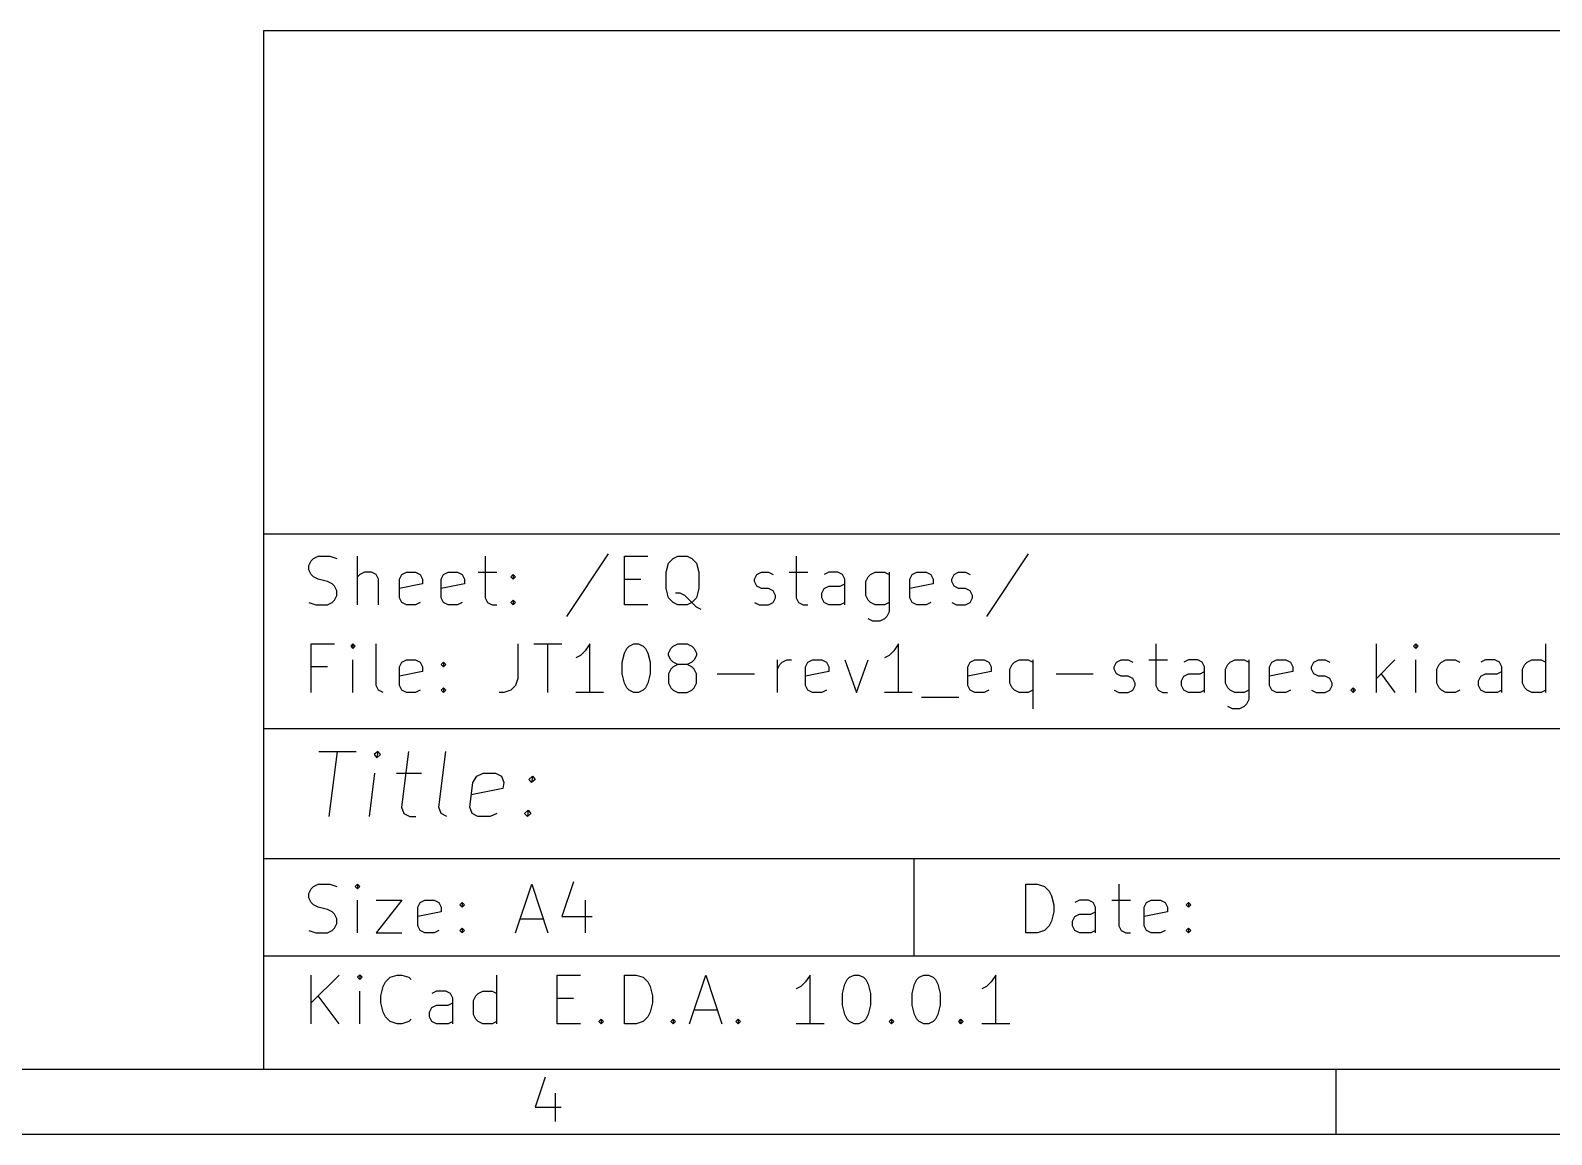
# Model space of a CAD drawing. Header units: millimetres. Extents: x 10 to 287, y -200 to -10.
# Drawn here: x 169.81 to 216.64, y -200.01 to -166.01 of the extents above; entities that cross this region are included whole.
import ezdxf

# ---------------------------------------------------------------- set-up
doc = ezdxf.new("R2010")
doc.units = ezdxf.units.MM
doc.layers.add('RED', color=14, linetype='CONTINUOUS')

msp = doc.modelspace()

# ---------------------------------------------------------------- linework, layer by layer
at = {"layer": 'RED', "linetype": 'CONTINUOUS'}
for p, q in [((177.0022, -166.0072), (285.0022, -166.0072)), ((177.0022, -198.0072), (177.0022, -166.0072)), ((177.0022, -181.5072), (285.0022, -181.5072)), ((187.6007, -182.1219), (186.315, -184.0504)), ((200.5291, -182.1219), (199.2434, -184.0504)), ((178.3865, -182.479), (178.4579, -182.3361)), ((178.3865, -182.6219), (178.3865, -182.479)), ((178.4579, -182.3361), (178.5293, -182.2647)), ((178.5293, -182.2647), (178.6722, -182.1933)), ((178.6722, -182.1933), (179.0293, -182.1933)), ((179.0293, -182.1933), (179.2436, -182.2647)), ((179.8865, -183.6933), (179.8865, -182.1933)), ((183.815, -182.1933), (183.815, -183.479)), ((188.1007, -183.6933), (188.1007, -182.1933)), ((188.1007, -182.1933), (188.815, -182.1933)), ((189.3864, -182.6933), (189.4578, -182.4076)), ((189.4578, -182.4076), (189.6007, -182.2647)), ((189.6007, -182.2647), (189.7435, -182.1933)), ((189.7435, -182.1933), (190.0292, -182.1933)), ((190.0292, -182.1933), (190.1721, -182.2647)), ((190.1721, -182.2647), (190.3149, -182.4076)), ((190.3149, -182.4076), (190.3864, -182.6933)), ((193.3864, -182.1933), (193.3864, -183.479)), ((178.4579, -182.7647), (178.3865, -182.6219)), ((178.5293, -182.8361), (178.4579, -182.7647)), ((178.6722, -182.9076), (178.5293, -182.8361)), ((178.9579, -182.979), (178.6722, -182.9076)), ((179.1008, -183.0504), (178.9579, -182.979)), ((179.1722, -183.1219), (179.1008, -183.0504)), ((179.9579, -182.7647), (179.8865, -182.8361)), ((180.1008, -182.6933), (179.9579, -182.7647)), ((180.3151, -182.6933), (180.1008, -182.6933)), ((180.4579, -182.7647), (180.3151, -182.6933)), ((180.5294, -182.9076), (180.4579, -182.7647)), ((180.5294, -183.6933), (180.5294, -182.9076)), ((181.1722, -182.9076), (181.2436, -182.7647)), ((181.1722, -183.479), (181.1722, -182.9076)), ((181.8865, -183.0504), (181.1722, -183.1933)), ((181.2436, -182.7647), (181.3865, -182.6933)), ((181.3865, -182.6933), (181.6722, -182.6933)), ((181.6722, -182.6933), (181.815, -182.7647)), ((181.815, -182.7647), (181.8865, -182.9076)), ((181.8865, -182.9076), (181.8865, -183.0504)), ((182.4579, -182.9076), (182.5293, -182.7647)), ((182.4579, -183.479), (182.4579, -182.9076)), ((183.1722, -183.0504), (182.4579, -183.1933)), ((182.5293, -182.7647), (182.6722, -182.6933)), ((182.6722, -182.6933), (182.9579, -182.6933)), ((182.9579, -182.6933), (183.1007, -182.7647)), ((183.1007, -182.7647), (183.1722, -182.9076)), ((183.1722, -182.9076), (183.1722, -183.0504)), ((183.6007, -182.6933), (184.1721, -182.6933)), ((184.6007, -182.8361), (184.6721, -182.7647)), ((184.6721, -182.9076), (184.6007, -182.8361)), ((184.6721, -182.7647), (184.7435, -182.8361)), ((184.6721, -182.7647), (184.6721, -182.9076)), ((184.7435, -182.8361), (184.6721, -182.9076)), ((188.1007, -182.9076), (188.6007, -182.9076)), ((189.3864, -183.1933), (189.3864, -182.6933)), ((190.3864, -182.6933), (190.3864, -183.1933)), ((192.1007, -182.9076), (192.1721, -182.7647)), ((192.1007, -182.979), (192.1007, -182.9076)), ((192.1721, -183.1219), (192.1007, -182.979)), ((192.1721, -182.7647), (192.315, -182.6933)), ((192.315, -182.6933), (192.5292, -182.6933)), ((192.5292, -182.6933), (192.6721, -182.7647)), ((193.1721, -182.6933), (193.7435, -182.6933)), ((194.3864, -182.6933), (194.2435, -182.7647)), ((194.6721, -182.6933), (194.3864, -182.6933)), ((194.8149, -182.7647), (194.6721, -182.6933)), ((194.7435, -183.1219), (194.8864, -183.0504)), ((194.8864, -182.9076), (194.8149, -182.7647)), ((194.8864, -183.6933), (194.8864, -182.9076)), ((195.5292, -182.979), (195.6006, -182.8361)), ((195.5292, -183.4076), (195.5292, -182.979)), ((195.6006, -182.8361), (195.672, -182.7647)), ((195.672, -182.7647), (195.8149, -182.6933)), ((195.8149, -182.6933), (196.1006, -182.6933)), ((196.1006, -182.6933), (196.2435, -182.7647)), ((196.2435, -182.6933), (196.2435, -183.9076)), ((196.8863, -182.9076), (196.9577, -182.7647)), ((196.8863, -183.479), (196.8863, -182.9076)), ((197.6006, -183.0504), (196.8863, -183.1933)), ((196.9577, -182.7647), (197.1006, -182.6933)), ((197.1006, -182.6933), (197.3863, -182.6933)), ((197.3863, -182.6933), (197.5291, -182.7647)), ((197.5291, -182.7647), (197.6006, -182.9076)), ((197.6006, -182.9076), (197.6006, -183.0504)), ((198.172, -182.9076), (198.2434, -182.7647)), ((198.172, -182.979), (198.172, -182.9076)), ((198.2434, -183.1219), (198.172, -182.979)), ((198.2434, -182.7647), (198.3863, -182.6933)), ((198.3863, -182.6933), (198.6005, -182.6933)), ((198.6005, -182.6933), (198.7434, -182.7647)), ((179.2436, -183.2647), (179.1722, -183.1219)), ((179.1722, -183.5504), (179.2436, -183.4076)), ((179.2436, -183.4076), (179.2436, -183.2647)), ((181.2436, -183.6219), (181.1722, -183.479)), ((182.5293, -183.6219), (182.4579, -183.479)), ((183.815, -183.479), (183.8864, -183.6219)), ((189.4578, -183.479), (189.3864, -183.1933)), ((189.6007, -183.6219), (189.4578, -183.479)), ((189.8149, -183.3361), (189.6721, -183.3361)), ((189.9578, -183.4076), (189.8149, -183.3361)), ((190.1721, -183.6219), (189.9578, -183.4076)), ((190.3149, -183.479), (190.1721, -183.6219)), ((190.3864, -183.1933), (190.3149, -183.479)), ((192.315, -183.1933), (192.1721, -183.1219)), ((192.5292, -183.1933), (192.315, -183.1933)), ((192.6721, -183.2647), (192.5292, -183.1933)), ((192.7435, -183.4076), (192.6721, -183.2647)), ((192.6721, -183.6219), (192.7435, -183.479)), ((192.7435, -183.479), (192.7435, -183.4076)), ((193.3864, -183.479), (193.4578, -183.6219)), ((194.1721, -183.3361), (194.2435, -183.1933)), ((194.1721, -183.479), (194.1721, -183.3361)), ((194.2435, -183.6219), (194.1721, -183.479)), ((194.2435, -183.1933), (194.3864, -183.1219)), ((194.3864, -183.1219), (194.7435, -183.1219)), ((195.6006, -183.5504), (195.5292, -183.4076)), ((196.9577, -183.6219), (196.8863, -183.479)), ((198.3863, -183.1933), (198.2434, -183.1219)), ((198.6005, -183.1933), (198.3863, -183.1933)), ((198.7434, -183.2647), (198.6005, -183.1933)), ((198.8148, -183.4076), (198.7434, -183.2647)), ((198.7434, -183.6219), (198.8148, -183.479)), ((198.8148, -183.479), (198.8148, -183.4076)), ((178.3865, -183.6219), (178.6008, -183.6933)), ((178.6008, -183.6933), (178.9579, -183.6933)), ((178.9579, -183.6933), (179.1008, -183.6219)), ((179.1008, -183.6219), (179.1722, -183.5504)), ((181.3865, -183.6933), (181.2436, -183.6219)), ((181.6722, -183.6933), (181.3865, -183.6933)), ((181.815, -183.6219), (181.6722, -183.6933)), ((182.6722, -183.6933), (182.5293, -183.6219)), ((182.9579, -183.6933), (182.6722, -183.6933)), ((183.1007, -183.6219), (182.9579, -183.6933)), ((183.8864, -183.6219), (184.0293, -183.6933)), ((184.0293, -183.6933), (184.1721, -183.6933)), ((184.6007, -183.6219), (184.6721, -183.5504)), ((184.6721, -183.6933), (184.6007, -183.6219)), ((184.6721, -183.5504), (184.7435, -183.6219)), ((184.6721, -183.5504), (184.6721, -183.6933)), ((184.7435, -183.6219), (184.6721, -183.6933)), ((188.815, -183.6933), (188.1007, -183.6933)), ((189.7435, -183.6933), (189.6007, -183.6219)), ((190.0292, -183.6933), (189.7435, -183.6933)), ((190.1721, -183.6219), (190.0292, -183.6933)), ((190.3149, -183.7647), (190.1721, -183.6219)), ((190.4578, -183.8361), (190.3149, -183.7647)), ((192.1007, -183.6219), (192.2435, -183.6933)), ((192.2435, -183.6933), (192.5292, -183.6933)), ((192.5292, -183.6933), (192.6721, -183.6219)), ((193.4578, -183.6219), (193.6007, -183.6933)), ((193.6007, -183.6933), (193.7435, -183.6933)), ((194.3864, -183.6933), (194.2435, -183.6219)), ((194.7435, -183.6933), (194.3864, -183.6933)), ((194.8864, -183.6219), (194.7435, -183.6933)), ((195.672, -183.6219), (195.6006, -183.5504)), ((195.8149, -183.6933), (195.672, -183.6219)), ((196.1006, -183.6933), (195.8149, -183.6933)), ((196.2435, -183.6219), (196.1006, -183.6933)), ((196.2435, -183.9076), (196.172, -184.0504)), ((197.1006, -183.6933), (196.9577, -183.6219)), ((197.3863, -183.6933), (197.1006, -183.6933)), ((197.5291, -183.6219), (197.3863, -183.6933)), ((198.172, -183.6219), (198.3148, -183.6933)), ((198.3148, -183.6933), (198.6005, -183.6933)), ((198.6005, -183.6933), (198.7434, -183.6219)), ((195.7435, -184.1933), (195.6006, -184.1219)), ((195.9577, -184.1933), (195.7435, -184.1933)), ((196.1006, -184.1219), (195.9577, -184.1933)), ((196.172, -184.0504), (196.1006, -184.1219)), ((178.4579, -186.3933), (178.4579, -184.8933)), ((178.4579, -184.8933), (179.1722, -184.8933)), ((179.7436, -184.8933), (179.6722, -184.9647)), ((179.815, -184.9647), (179.7436, -184.8933)), ((179.7436, -184.8933), (179.7436, -185.0361)), ((180.4579, -186.179), (180.4579, -184.8933)), ((184.8151, -184.8933), (184.8151, -185.9647)), ((185.3151, -184.8933), (186.1723, -184.8933)), ((185.7437, -186.3933), (185.7437, -184.8933)), ((187.0294, -184.8933), (186.8866, -185.1076)), ((187.0294, -186.3933), (187.0294, -184.8933)), ((188.2438, -184.9647), (188.3866, -184.8933)), ((188.3866, -184.8933), (188.5295, -184.8933)), ((188.5295, -184.8933), (188.6723, -184.9647)), ((189.6009, -184.9647), (189.7438, -184.8933)), ((189.7438, -184.8933), (190.0295, -184.8933)), ((190.0295, -184.8933), (190.1724, -184.9647)), ((196.5295, -184.8933), (196.3867, -185.1076)), ((196.5295, -186.3933), (196.5295, -184.8933)), ((204.4581, -184.8933), (204.4581, -186.179)), ((211.2437, -186.3933), (211.2437, -184.8933)), ((212.458, -184.8933), (212.3866, -184.9647)), ((212.5294, -184.9647), (212.458, -184.8933)), ((212.458, -184.8933), (212.458, -185.0361)), ((216.458, -186.3933), (216.458, -184.8933)), ((179.6722, -184.9647), (179.7436, -185.0361)), ((179.7436, -185.0361), (179.815, -184.9647)), ((179.7436, -186.3933), (179.7436, -185.3933)), ((181.2436, -185.4647), (181.3865, -185.3933)), ((181.3865, -185.3933), (181.6722, -185.3933)), ((181.6722, -185.3933), (181.815, -185.4647)), ((186.7437, -185.2504), (186.6009, -185.3219)), ((186.8866, -185.1076), (186.7437, -185.2504)), ((188.0295, -185.4647), (188.1009, -185.179)), ((188.1009, -185.179), (188.1723, -185.0361)), ((188.1723, -185.0361), (188.2438, -184.9647)), ((188.6723, -184.9647), (188.7438, -185.0361)), ((188.7438, -185.0361), (188.8152, -185.179)), ((188.8152, -185.179), (188.8866, -185.4647)), ((189.4581, -185.179), (189.5295, -185.0361)), ((189.4581, -185.2504), (189.4581, -185.179)), ((189.5295, -185.3933), (189.4581, -185.2504)), ((189.5295, -185.0361), (189.6009, -184.9647)), ((189.6009, -185.4647), (189.5295, -185.3933)), ((190.1724, -184.9647), (190.2438, -185.0361)), ((190.2438, -185.3933), (190.1724, -185.4647)), ((190.2438, -185.0361), (190.3152, -185.179)), ((190.3152, -185.2504), (190.2438, -185.3933)), ((190.3152, -185.179), (190.3152, -185.2504)), ((192.8152, -186.3933), (192.8152, -185.3933)), ((192.9581, -185.4647), (193.1009, -185.3933)), ((193.1009, -185.3933), (193.2438, -185.3933)), ((193.7438, -185.4647), (193.8867, -185.3933)), ((193.8867, -185.3933), (194.1724, -185.3933)), ((194.1724, -185.3933), (194.3152, -185.4647)), ((194.8866, -185.3933), (195.2438, -186.3933)), ((195.2438, -186.3933), (195.6009, -185.3933)), ((196.2438, -185.2504), (196.101, -185.3219)), ((196.3867, -185.1076), (196.2438, -185.2504)), ((198.7439, -185.4647), (198.8868, -185.3933)), ((198.8868, -185.3933), (199.1725, -185.3933)), ((199.1725, -185.3933), (199.3153, -185.4647)), ((200.101, -185.4647), (200.2439, -185.3933)), ((200.2439, -185.3933), (200.5296, -185.3933)), ((200.5296, -185.3933), (200.6725, -185.4647)), ((200.6725, -185.3933), (200.6725, -186.8933)), ((203.2438, -185.4647), (203.3867, -185.3933)), ((203.3867, -185.3933), (203.6009, -185.3933)), ((203.6009, -185.3933), (203.7438, -185.4647)), ((204.2438, -185.3933), (204.8152, -185.3933)), ((205.4581, -185.3933), (205.3152, -185.4647)), ((205.7438, -185.3933), (205.4581, -185.3933)), ((205.8866, -185.4647), (205.7438, -185.3933)), ((206.7437, -185.4647), (206.8866, -185.3933)), ((206.8866, -185.3933), (207.1723, -185.3933)), ((207.1723, -185.3933), (207.3152, -185.4647)), ((207.3152, -185.3933), (207.3152, -186.6076)), ((208.0294, -185.4647), (208.1723, -185.3933)), ((208.1723, -185.3933), (208.458, -185.3933)), ((208.458, -185.3933), (208.6008, -185.4647)), ((209.3151, -185.4647), (209.458, -185.3933)), ((209.458, -185.3933), (209.6722, -185.3933)), ((209.6722, -185.3933), (209.8151, -185.4647)), ((211.8151, -185.3933), (211.2437, -185.9647)), ((212.3866, -184.9647), (212.458, -185.0361)), ((212.458, -185.0361), (212.5294, -184.9647)), ((212.458, -186.3933), (212.458, -185.3933)), ((213.2437, -185.4647), (213.3866, -185.3933)), ((213.3866, -185.3933), (213.6723, -185.3933)), ((213.6723, -185.3933), (213.8152, -185.4647)), ((214.6009, -185.3933), (214.458, -185.4647)), ((214.8866, -185.3933), (214.6009, -185.3933)), ((215.0294, -185.4647), (214.8866, -185.3933)), ((215.8865, -185.4647), (216.0294, -185.3933)), ((216.0294, -185.3933), (216.3151, -185.3933)), ((216.3151, -185.3933), (216.458, -185.4647)), ((178.9579, -185.6076), (178.4579, -185.6076)), ((181.1722, -185.6076), (181.2436, -185.4647)), ((181.1722, -186.179), (181.1722, -185.6076)), ((181.8865, -185.7504), (181.1722, -185.8933)), ((181.815, -185.4647), (181.8865, -185.6076)), ((181.8865, -185.6076), (181.8865, -185.7504)), ((182.4579, -185.5361), (182.5293, -185.4647)), ((182.5293, -185.6076), (182.4579, -185.5361)), ((182.5293, -185.4647), (182.6007, -185.5361)), ((182.5293, -185.4647), (182.5293, -185.6076)), ((182.6007, -185.5361), (182.5293, -185.6076)), ((188.0295, -185.8219), (188.0295, -185.4647)), ((188.1009, -186.1076), (188.0295, -185.8219)), ((188.8866, -185.8219), (188.8152, -186.1076)), ((188.8866, -185.4647), (188.8866, -185.8219)), ((189.5295, -185.679), (189.4581, -185.8219)), ((189.4581, -185.8219), (189.4581, -186.1076)), ((189.6009, -185.6076), (189.5295, -185.679)), ((189.7438, -185.5361), (189.6009, -185.4647)), ((189.7438, -185.5361), (189.6009, -185.6076)), ((190.0295, -185.5361), (189.7438, -185.5361)), ((190.1724, -185.4647), (190.0295, -185.5361)), ((190.1724, -185.6076), (190.0295, -185.5361)), ((190.2438, -185.679), (190.1724, -185.6076)), ((190.3152, -185.8219), (190.2438, -185.679)), ((190.3152, -186.1076), (190.3152, -185.8219)), ((190.9581, -185.8219), (192.101, -185.8219)), ((192.8152, -185.679), (192.8866, -185.5361)), ((192.8866, -185.5361), (192.9581, -185.4647)), ((193.6724, -185.6076), (193.7438, -185.4647)), ((193.6724, -186.179), (193.6724, -185.6076)), ((194.3867, -185.7504), (193.6724, -185.8933)), ((194.3152, -185.4647), (194.3867, -185.6076)), ((194.3867, -185.6076), (194.3867, -185.7504)), ((198.6725, -185.6076), (198.7439, -185.4647)), ((198.6725, -186.179), (198.6725, -185.6076)), ((199.3868, -185.7504), (198.6725, -185.8933)), ((199.3153, -185.4647), (199.3868, -185.6076)), ((199.3868, -185.6076), (199.3868, -185.7504)), ((199.9582, -185.679), (200.0296, -185.5361)), ((199.9582, -186.1076), (199.9582, -185.679)), ((200.0296, -185.5361), (200.101, -185.4647)), ((201.3867, -185.8219), (202.5296, -185.8219)), ((203.1724, -185.6076), (203.2438, -185.4647)), ((203.1724, -185.679), (203.1724, -185.6076)), ((203.2438, -185.8219), (203.1724, -185.679)), ((203.3867, -185.8933), (203.2438, -185.8219)), ((205.3152, -185.8933), (205.4581, -185.8219)), ((205.4581, -185.8219), (205.8152, -185.8219)), ((205.8152, -185.8219), (205.9581, -185.7504)), ((205.9581, -185.6076), (205.8866, -185.4647)), ((205.9581, -186.3933), (205.9581, -185.6076)), ((206.6009, -185.679), (206.6723, -185.5361)), ((206.6009, -186.1076), (206.6009, -185.679)), ((206.6723, -185.5361), (206.7437, -185.4647)), ((207.958, -185.6076), (208.0294, -185.4647)), ((207.958, -186.179), (207.958, -185.6076)), ((208.6723, -185.7504), (207.958, -185.8933)), ((208.6008, -185.4647), (208.6723, -185.6076)), ((208.6723, -185.6076), (208.6723, -185.7504)), ((209.2437, -185.6076), (209.3151, -185.4647)), ((209.2437, -185.679), (209.2437, -185.6076)), ((209.3151, -185.8219), (209.2437, -185.679)), ((209.458, -185.8933), (209.3151, -185.8219)), ((211.3866, -185.8219), (211.8151, -186.3933)), ((213.1009, -185.679), (213.1723, -185.5361)), ((213.1009, -186.1076), (213.1009, -185.679)), ((213.1723, -185.5361), (213.2437, -185.4647)), ((214.458, -185.8933), (214.6009, -185.8219)), ((214.6009, -185.8219), (214.958, -185.8219)), ((214.958, -185.8219), (215.1009, -185.7504)), ((215.1009, -185.6076), (215.0294, -185.4647)), ((215.1009, -186.3933), (215.1009, -185.6076)), ((215.7437, -185.679), (215.8151, -185.5361)), ((215.7437, -186.1076), (215.7437, -185.679)), ((215.8151, -185.5361), (215.8865, -185.4647)), ((180.5293, -186.3219), (180.4579, -186.179)), ((180.6722, -186.3933), (180.5293, -186.3219)), ((181.2436, -186.3219), (181.1722, -186.179)), ((181.3865, -186.3933), (181.2436, -186.3219)), ((181.815, -186.3219), (181.6722, -186.3933)), ((182.4579, -186.3219), (182.5293, -186.2504)), ((182.5293, -186.3933), (182.4579, -186.3219)), ((182.5293, -186.2504), (182.6007, -186.3219)), ((182.5293, -186.2504), (182.5293, -186.3933)), ((182.6007, -186.3219), (182.5293, -186.3933)), ((184.6008, -186.3219), (184.3865, -186.3933)), ((184.7436, -186.179), (184.6008, -186.3219)), ((184.8151, -185.9647), (184.7436, -186.179)), ((188.1723, -186.2504), (188.1009, -186.1076)), ((188.2438, -186.3219), (188.1723, -186.2504)), ((188.3866, -186.3933), (188.2438, -186.3219)), ((188.6723, -186.3219), (188.5295, -186.3933)), ((188.7438, -186.2504), (188.6723, -186.3219)), ((188.8152, -186.1076), (188.7438, -186.2504)), ((189.4581, -186.1076), (189.5295, -186.2504)), ((189.5295, -186.2504), (189.6009, -186.3219)), ((189.6009, -186.3219), (189.7438, -186.3933)), ((190.0295, -186.3933), (190.1724, -186.3219)), ((190.1724, -186.3219), (190.2438, -186.2504)), ((190.2438, -186.2504), (190.3152, -186.1076)), ((193.7438, -186.3219), (193.6724, -186.179)), ((193.8867, -186.3933), (193.7438, -186.3219)), ((194.3152, -186.3219), (194.1724, -186.3933)), ((198.7439, -186.3219), (198.6725, -186.179)), ((198.8868, -186.3933), (198.7439, -186.3219)), ((199.3153, -186.3219), (199.1725, -186.3933)), ((200.0296, -186.2504), (199.9582, -186.1076)), ((200.101, -186.3219), (200.0296, -186.2504)), ((200.2439, -186.3933), (200.101, -186.3219)), ((200.6725, -186.3219), (200.5296, -186.3933)), ((203.1724, -186.3219), (203.3152, -186.3933)), ((203.6009, -185.8933), (203.3867, -185.8933)), ((203.7438, -185.9647), (203.6009, -185.8933)), ((203.6009, -186.3933), (203.7438, -186.3219)), ((203.8152, -186.1076), (203.7438, -185.9647)), ((203.7438, -186.3219), (203.8152, -186.179)), ((203.8152, -186.179), (203.8152, -186.1076)), ((204.4581, -186.179), (204.5295, -186.3219)), ((204.5295, -186.3219), (204.6724, -186.3933)), ((205.2438, -186.0361), (205.3152, -185.8933)), ((205.2438, -186.179), (205.2438, -186.0361)), ((205.3152, -186.3219), (205.2438, -186.179)), ((205.4581, -186.3933), (205.3152, -186.3219)), ((205.9581, -186.3219), (205.8152, -186.3933)), ((206.6723, -186.2504), (206.6009, -186.1076)), ((206.7437, -186.3219), (206.6723, -186.2504)), ((206.8866, -186.3933), (206.7437, -186.3219)), ((207.3152, -186.3219), (207.1723, -186.3933)), ((208.0294, -186.3219), (207.958, -186.179)), ((208.1723, -186.3933), (208.0294, -186.3219)), ((208.6008, -186.3219), (208.458, -186.3933)), ((209.2437, -186.3219), (209.3865, -186.3933)), ((209.6722, -185.8933), (209.458, -185.8933)), ((209.8151, -185.9647), (209.6722, -185.8933)), ((209.6722, -186.3933), (209.8151, -186.3219)), ((209.8865, -186.1076), (209.8151, -185.9647)), ((209.8151, -186.3219), (209.8865, -186.179)), ((209.8865, -186.179), (209.8865, -186.1076)), ((210.458, -186.3219), (210.5294, -186.2504)), ((210.5294, -186.3933), (210.458, -186.3219)), ((210.5294, -186.2504), (210.6008, -186.3219)), ((210.5294, -186.2504), (210.5294, -186.3933)), ((210.6008, -186.3219), (210.5294, -186.3933)), ((213.1723, -186.2504), (213.1009, -186.1076)), ((213.2437, -186.3219), (213.1723, -186.2504)), ((213.3866, -186.3933), (213.2437, -186.3219)), ((213.8152, -186.3219), (213.6723, -186.3933)), ((214.3866, -186.0361), (214.458, -185.8933)), ((214.3866, -186.179), (214.3866, -186.0361)), ((214.458, -186.3219), (214.3866, -186.179)), ((214.6009, -186.3933), (214.458, -186.3219)), ((215.1009, -186.3219), (214.958, -186.3933)), ((215.8151, -186.2504), (215.7437, -186.1076)), ((215.8865, -186.3219), (215.8151, -186.2504)), ((216.0294, -186.3933), (215.8865, -186.3219)), ((216.458, -186.3219), (216.3151, -186.3933)), ((181.6722, -186.3933), (181.3865, -186.3933)), ((184.3865, -186.3933), (184.2436, -186.3933)), ((187.458, -186.3933), (186.6009, -186.3933)), ((188.5295, -186.3933), (188.3866, -186.3933)), ((189.7438, -186.3933), (190.0295, -186.3933)), ((194.1724, -186.3933), (193.8867, -186.3933)), ((196.9581, -186.3933), (196.101, -186.3933)), ((197.2439, -186.5361), (198.3867, -186.5361)), ((199.1725, -186.3933), (198.8868, -186.3933)), ((200.5296, -186.3933), (200.2439, -186.3933)), ((203.3152, -186.3933), (203.6009, -186.3933)), ((204.6724, -186.3933), (204.8152, -186.3933)), ((205.8152, -186.3933), (205.4581, -186.3933)), ((207.1723, -186.3933), (206.8866, -186.3933)), ((207.2437, -186.7504), (207.1723, -186.8219)), ((207.3152, -186.6076), (207.2437, -186.7504)), ((208.458, -186.3933), (208.1723, -186.3933)), ((209.3865, -186.3933), (209.6722, -186.3933)), ((213.6723, -186.3933), (213.3866, -186.3933)), ((214.958, -186.3933), (214.6009, -186.3933)), ((216.3151, -186.3933), (216.0294, -186.3933)), ((206.8152, -186.8933), (206.6723, -186.8219)), ((207.0294, -186.8933), (206.8152, -186.8933)), ((207.1723, -186.8219), (207.0294, -186.8933)), ((177.0022, -187.5072), (285.0022, -187.5072)), ((178.6938, -188.2116), (179.8367, -188.2116)), ((179.0153, -190.2116), (179.2653, -188.2116)), ((180.5033, -188.2116), (180.3962, -188.3068)), ((180.5033, -188.2116), (180.4795, -188.4021)), ((180.5867, -188.3068), (180.5033, -188.2116)), ((181.4557, -188.2116), (181.2415, -189.9259)), ((182.3844, -189.9259), (182.5986, -188.2116)), ((180.3962, -188.3068), (180.4795, -188.4021)), ((180.4795, -188.4021), (180.5867, -188.3068)), ((180.2533, -190.2116), (180.42, -188.8783)), ((181.0867, -188.8783), (181.8486, -188.8783)), ((183.432, -189.164), (183.551, -188.9735)), ((183.551, -188.9735), (183.7534, -188.8783)), ((183.7534, -188.8783), (184.1343, -188.8783)), ((184.1343, -188.8783), (184.3129, -188.9735)), ((184.3129, -188.9735), (184.3843, -189.164)), ((185.1582, -189.0687), (185.2653, -188.9735)), ((185.2415, -189.164), (185.1582, -189.0687)), ((185.2653, -188.9735), (185.2415, -189.164)), ((185.3486, -189.0687), (185.2415, -189.164)), ((185.2653, -188.9735), (185.3486, -189.0687)), ((183.3367, -189.9259), (183.432, -189.164)), ((184.3605, -189.3544), (183.3843, -189.5449)), ((184.3843, -189.164), (184.3605, -189.3544)), ((181.2415, -189.9259), (181.3129, -190.1164)), ((182.4558, -190.1164), (182.3844, -189.9259)), ((183.4081, -190.1164), (183.3367, -189.9259)), ((185.0272, -190.1164), (185.1343, -190.0211)), ((185.1343, -190.0211), (185.1105, -190.2116)), ((185.1343, -190.0211), (185.2177, -190.1164)), ((181.3129, -190.1164), (181.4915, -190.2116)), ((181.4915, -190.2116), (181.6819, -190.2116)), ((182.6344, -190.2116), (182.4558, -190.1164)), ((183.5867, -190.2116), (183.4081, -190.1164)), ((183.9677, -190.2116), (183.5867, -190.2116)), ((184.17, -190.1164), (183.9677, -190.2116)), ((185.1105, -190.2116), (185.0272, -190.1164)), ((185.2177, -190.1164), (185.1105, -190.2116)), ((177.0022, -191.5072), (285.0022, -191.5072)), ((197.0022, -191.5072), (197.0022, -194.5072)), ((178.3865, -192.579), (178.4579, -192.4361)), ((178.4579, -192.4361), (178.5293, -192.3647)), ((178.5293, -192.3647), (178.6722, -192.2933)), ((178.6722, -192.2933), (179.0293, -192.2933)), ((179.0293, -192.2933), (179.2436, -192.3647)), ((179.8865, -192.2933), (179.8151, -192.3647)), ((179.8151, -192.3647), (179.8865, -192.4361)), ((179.9579, -192.3647), (179.8865, -192.2933)), ((179.8865, -192.2933), (179.8865, -192.4361)), ((179.8865, -192.4361), (179.9579, -192.3647)), ((184.7437, -193.7933), (185.2437, -192.2933)), ((185.2437, -192.2933), (185.7437, -193.7933)), ((186.5294, -192.2219), (186.1723, -193.2933)), ((200.4579, -193.7933), (200.4579, -192.2933)), ((200.4579, -192.2933), (200.815, -192.2933)), ((200.815, -192.2933), (201.0293, -192.3647)), ((201.0293, -192.3647), (201.1722, -192.5076)), ((203.315, -192.2933), (203.315, -193.579)), ((178.3865, -192.7219), (178.3865, -192.579)), ((178.4579, -192.8647), (178.3865, -192.7219)), ((178.5293, -192.9361), (178.4579, -192.8647)), ((179.8865, -193.7933), (179.8865, -192.7933)), ((180.4579, -192.7933), (181.2437, -192.7933)), ((181.2437, -192.7933), (180.4579, -193.7933)), ((181.7437, -193.0076), (181.8151, -192.8647)), ((181.8151, -192.8647), (181.958, -192.7933)), ((181.958, -192.7933), (182.2437, -192.7933)), ((182.2437, -192.7933), (182.3865, -192.8647)), ((182.3865, -192.8647), (182.458, -193.0076)), ((183.0294, -192.9361), (183.1008, -192.8647)), ((183.1008, -192.8647), (183.1722, -192.9361)), ((183.1008, -192.8647), (183.1008, -193.0076)), ((186.8866, -192.7933), (186.8866, -193.7933)), ((201.1722, -192.5076), (201.2436, -192.6504)), ((201.2436, -192.6504), (201.315, -192.9361)), ((202.1008, -192.7933), (201.9579, -192.8647)), ((202.3865, -192.7933), (202.1008, -192.7933)), ((202.5293, -192.8647), (202.3865, -192.7933)), ((202.6008, -193.0076), (202.5293, -192.8647)), ((203.1007, -192.7933), (203.6721, -192.7933)), ((204.1007, -193.0076), (204.1721, -192.8647)), ((204.1721, -192.8647), (204.315, -192.7933)), ((204.315, -192.7933), (204.6007, -192.7933)), ((204.6007, -192.7933), (204.7435, -192.8647)), ((204.7435, -192.8647), (204.815, -193.0076)), ((205.3864, -192.9361), (205.4578, -192.8647)), ((205.4578, -192.8647), (205.5292, -192.9361)), ((205.4578, -192.8647), (205.4578, -193.0076)), ((178.6722, -193.0076), (178.5293, -192.9361)), ((178.9579, -193.079), (178.6722, -193.0076)), ((179.1008, -193.1504), (178.9579, -193.079)), ((179.1722, -193.2219), (179.1008, -193.1504)), ((179.2436, -193.3647), (179.1722, -193.2219)), ((179.2436, -193.5076), (179.2436, -193.3647)), ((181.7437, -193.579), (181.7437, -193.0076)), ((182.458, -193.1504), (181.7437, -193.2933)), ((182.458, -193.0076), (182.458, -193.1504)), ((183.1008, -193.0076), (183.0294, -192.9361)), ((183.1722, -192.9361), (183.1008, -193.0076)), ((184.8866, -193.3647), (185.6009, -193.3647)), ((186.1723, -193.2933), (187.1008, -193.2933)), ((201.315, -193.1504), (201.2436, -193.4361)), ((201.315, -192.9361), (201.315, -193.1504)), ((201.8865, -193.4361), (201.9579, -193.2933)), ((201.9579, -193.2933), (202.1008, -193.2219)), ((202.1008, -193.2219), (202.4579, -193.2219)), ((202.4579, -193.2219), (202.6008, -193.1504)), ((202.6008, -193.7933), (202.6008, -193.0076)), ((204.1007, -193.579), (204.1007, -193.0076)), ((204.815, -193.1504), (204.1007, -193.2933)), ((204.815, -193.0076), (204.815, -193.1504)), ((205.4578, -193.0076), (205.3864, -192.9361)), ((205.5292, -192.9361), (205.4578, -193.0076)), ((178.3865, -193.7219), (178.6008, -193.7933)), ((178.6008, -193.7933), (178.9579, -193.7933)), ((178.9579, -193.7933), (179.1008, -193.7219)), ((179.1008, -193.7219), (179.1722, -193.6504)), ((179.1722, -193.6504), (179.2436, -193.5076)), ((180.4579, -193.7933), (181.2437, -193.7933)), ((181.8151, -193.7219), (181.7437, -193.579)), ((181.958, -193.7933), (181.8151, -193.7219)), ((182.2437, -193.7933), (181.958, -193.7933)), ((182.3865, -193.7219), (182.2437, -193.7933)), ((183.0294, -193.7219), (183.1008, -193.6504)), ((183.1008, -193.7933), (183.0294, -193.7219)), ((183.1008, -193.6504), (183.1722, -193.7219)), ((183.1008, -193.6504), (183.1008, -193.7933)), ((183.1722, -193.7219), (183.1008, -193.7933)), ((200.815, -193.7933), (200.4579, -193.7933)), ((201.0293, -193.7219), (200.815, -193.7933)), ((201.1722, -193.579), (201.0293, -193.7219)), ((201.2436, -193.4361), (201.1722, -193.579)), ((201.8865, -193.579), (201.8865, -193.4361)), ((201.9579, -193.7219), (201.8865, -193.579)), ((202.1008, -193.7933), (201.9579, -193.7219)), ((202.4579, -193.7933), (202.1008, -193.7933)), ((202.6008, -193.7219), (202.4579, -193.7933)), ((203.315, -193.579), (203.3864, -193.7219)), ((203.3864, -193.7219), (203.5293, -193.7933)), ((203.5293, -193.7933), (203.6721, -193.7933)), ((204.1721, -193.7219), (204.1007, -193.579)), ((204.315, -193.7933), (204.1721, -193.7219)), ((204.6007, -193.7933), (204.315, -193.7933)), ((204.7435, -193.7219), (204.6007, -193.7933)), ((205.3864, -193.7219), (205.4578, -193.6504)), ((205.4578, -193.7933), (205.3864, -193.7219)), ((205.4578, -193.6504), (205.5292, -193.7219)), ((205.4578, -193.6504), (205.4578, -193.7933)), ((205.5292, -193.7219), (205.4578, -193.7933)), ((177.0022, -194.5072), (285.0022, -194.5072)), ((178.4579, -196.5933), (178.4579, -195.0933)), ((179.315, -195.0933), (178.4579, -195.9504)), ((179.9579, -195.0933), (179.8865, -195.1647)), ((179.8865, -195.1647), (179.9579, -195.2361)), ((180.0293, -195.1647), (179.9579, -195.0933)), ((179.9579, -195.0933), (179.9579, -195.2361)), ((179.9579, -195.2361), (180.0293, -195.1647)), ((180.7436, -195.3076), (180.8865, -195.1647)), ((180.8865, -195.1647), (181.1008, -195.0933)), ((181.1008, -195.0933), (181.2436, -195.0933)), ((181.2436, -195.0933), (181.4579, -195.1647)), ((181.4579, -195.1647), (181.5293, -195.2361)), ((184.1722, -196.5933), (184.1722, -195.0933)), ((186.0293, -196.5933), (186.0293, -195.0933)), ((186.0293, -195.0933), (186.7436, -195.0933)), ((188.1007, -196.5933), (188.1007, -195.0933)), ((188.1007, -195.0933), (188.4578, -195.0933)), ((188.4578, -195.0933), (188.6721, -195.1647)), ((188.6721, -195.1647), (188.815, -195.3076)), ((190.1007, -196.5933), (190.6007, -195.0933)), ((190.6007, -195.0933), (191.1007, -196.5933)), ((193.815, -195.0933), (193.6722, -195.3076)), ((193.815, -196.5933), (193.815, -195.0933)), ((194.8865, -195.379), (194.9579, -195.2361)), ((194.9579, -195.2361), (195.0294, -195.1647)), ((195.0294, -195.1647), (195.1722, -195.0933)), ((195.1722, -195.0933), (195.3151, -195.0933)), ((195.3151, -195.0933), (195.4579, -195.1647)), ((195.4579, -195.1647), (195.5294, -195.2361)), ((195.5294, -195.2361), (195.6008, -195.379)), ((197.0294, -195.379), (197.1008, -195.2361)), ((197.1008, -195.2361), (197.1723, -195.1647)), ((197.1723, -195.1647), (197.3151, -195.0933)), ((197.3151, -195.0933), (197.458, -195.0933)), ((197.458, -195.0933), (197.6008, -195.1647)), ((197.6008, -195.1647), (197.6723, -195.2361)), ((197.6723, -195.2361), (197.7437, -195.379)), ((199.5294, -195.0933), (199.3866, -195.3076)), ((199.5294, -196.5933), (199.5294, -195.0933)), ((179.9579, -196.5933), (179.9579, -195.5933)), ((180.6008, -195.7361), (180.6722, -195.4504)), ((180.6722, -195.4504), (180.7436, -195.3076)), ((182.3151, -195.5933), (182.1722, -195.6647)), ((182.6008, -195.5933), (182.3151, -195.5933)), ((182.7436, -195.6647), (182.6008, -195.5933)), ((182.8151, -195.8076), (182.7436, -195.6647)), ((183.5293, -195.7361), (183.6007, -195.6647)), ((183.6007, -195.6647), (183.7436, -195.5933)), ((183.7436, -195.5933), (184.0293, -195.5933)), ((184.0293, -195.5933), (184.1722, -195.6647)), ((188.815, -195.3076), (188.8864, -195.4504)), ((188.8864, -195.4504), (188.9578, -195.7361)), ((193.5293, -195.4504), (193.3865, -195.5219)), ((193.6722, -195.3076), (193.5293, -195.4504)), ((194.8151, -195.6647), (194.8865, -195.379)), ((194.8151, -196.0219), (194.8151, -195.6647)), ((195.6008, -195.379), (195.6722, -195.6647)), ((195.6722, -195.6647), (195.6722, -196.0219)), ((196.958, -195.6647), (197.0294, -195.379)), ((196.958, -196.0219), (196.958, -195.6647)), ((197.7437, -195.379), (197.8151, -195.6647)), ((197.8151, -195.6647), (197.8151, -196.0219)), ((199.2437, -195.4504), (199.1009, -195.5219)), ((199.3866, -195.3076), (199.2437, -195.4504)), ((179.315, -196.5933), (178.6722, -195.7361)), ((180.6008, -195.9504), (180.6008, -195.7361)), ((180.6722, -196.2361), (180.6008, -195.9504)), ((182.1008, -196.2361), (182.1722, -196.0933)), ((182.1722, -196.0933), (182.3151, -196.0219)), ((182.3151, -196.0219), (182.6722, -196.0219)), ((182.6722, -196.0219), (182.8151, -195.9504)), ((182.8151, -196.5933), (182.8151, -195.8076)), ((183.4579, -195.879), (183.5293, -195.7361)), ((183.4579, -196.3076), (183.4579, -195.879)), ((186.0293, -195.8076), (186.5293, -195.8076)), ((188.9578, -195.9504), (188.8864, -196.2361)), ((188.9578, -195.7361), (188.9578, -195.9504)), ((190.2436, -196.1647), (190.9579, -196.1647)), ((194.8865, -196.3076), (194.8151, -196.0219)), ((195.6722, -196.0219), (195.6008, -196.3076)), ((197.0294, -196.3076), (196.958, -196.0219)), ((197.8151, -196.0219), (197.7437, -196.3076)), ((180.7436, -196.379), (180.6722, -196.2361)), ((180.8865, -196.5219), (180.7436, -196.379)), ((181.1008, -196.5933), (180.8865, -196.5219)), ((181.2436, -196.5933), (181.1008, -196.5933)), ((181.4579, -196.5219), (181.2436, -196.5933)), ((181.5293, -196.4504), (181.4579, -196.5219)), ((182.1008, -196.379), (182.1008, -196.2361)), ((182.1722, -196.5219), (182.1008, -196.379)), ((182.3151, -196.5933), (182.1722, -196.5219)), ((182.6722, -196.5933), (182.3151, -196.5933)), ((182.8151, -196.5219), (182.6722, -196.5933)), ((183.5293, -196.4504), (183.4579, -196.3076)), ((183.6007, -196.5219), (183.5293, -196.4504)), ((183.7436, -196.5933), (183.6007, -196.5219)), ((184.0293, -196.5933), (183.7436, -196.5933)), ((184.1722, -196.5219), (184.0293, -196.5933)), ((186.7436, -196.5933), (186.0293, -196.5933)), ((187.315, -196.5219), (187.3864, -196.4504)), ((187.3864, -196.5933), (187.315, -196.5219)), ((187.3864, -196.4504), (187.4578, -196.5219)), ((187.3864, -196.4504), (187.3864, -196.5933)), ((187.4578, -196.5219), (187.3864, -196.5933)), ((188.4578, -196.5933), (188.1007, -196.5933)), ((188.6721, -196.5219), (188.4578, -196.5933)), ((188.815, -196.379), (188.6721, -196.5219)), ((188.8864, -196.2361), (188.815, -196.379)), ((189.5293, -196.5219), (189.6007, -196.4504)), ((189.6007, -196.5933), (189.5293, -196.5219)), ((189.6007, -196.4504), (189.6721, -196.5219)), ((189.6007, -196.4504), (189.6007, -196.5933)), ((189.6721, -196.5219), (189.6007, -196.5933)), ((191.5293, -196.5219), (191.6007, -196.4504)), ((191.6007, -196.5933), (191.5293, -196.5219)), ((191.6007, -196.4504), (191.6721, -196.5219)), ((191.6007, -196.4504), (191.6007, -196.5933)), ((191.6721, -196.5219), (191.6007, -196.5933)), ((194.2436, -196.5933), (193.3865, -196.5933)), ((194.9579, -196.4504), (194.8865, -196.3076)), ((195.0294, -196.5219), (194.9579, -196.4504)), ((195.1722, -196.5933), (195.0294, -196.5219)), ((195.3151, -196.5933), (195.1722, -196.5933)), ((195.4579, -196.5219), (195.3151, -196.5933)), ((195.5294, -196.4504), (195.4579, -196.5219)), ((195.6008, -196.3076), (195.5294, -196.4504)), ((196.2437, -196.5219), (196.3151, -196.4504)), ((196.3151, -196.5933), (196.2437, -196.5219)), ((196.3151, -196.4504), (196.3865, -196.5219)), ((196.3151, -196.4504), (196.3151, -196.5933)), ((196.3865, -196.5219), (196.3151, -196.5933)), ((197.1008, -196.4504), (197.0294, -196.3076)), ((197.1723, -196.5219), (197.1008, -196.4504)), ((197.3151, -196.5933), (197.1723, -196.5219)), ((197.458, -196.5933), (197.3151, -196.5933)), ((197.6008, -196.5219), (197.458, -196.5933)), ((197.6723, -196.4504), (197.6008, -196.5219)), ((197.7437, -196.3076), (197.6723, -196.4504)), ((198.3866, -196.5219), (198.458, -196.4504)), ((198.458, -196.5933), (198.3866, -196.5219)), ((198.458, -196.4504), (198.5294, -196.5219)), ((198.458, -196.4504), (198.458, -196.5933)), ((198.5294, -196.5219), (198.458, -196.5933)), ((199.958, -196.5933), (199.1009, -196.5933)), ((285.0022, -198.0072), (12, -198.0072)), ((285.0022, -198.0072), (177.0022, -198.0072)), ((210, -198.0072), (210, -200.0072)), ((185.6557, -198.239), (185.3462, -199.1675)), ((185.9652, -198.7342), (185.9652, -199.6009)), ((185.3462, -199.1675), (186.1509, -199.1675)), ((287.0022, -200.0072), (10, -200.0072))]:
    msp.add_line(p, q, dxfattribs=at)

doc.saveas('drawing.dxf')
